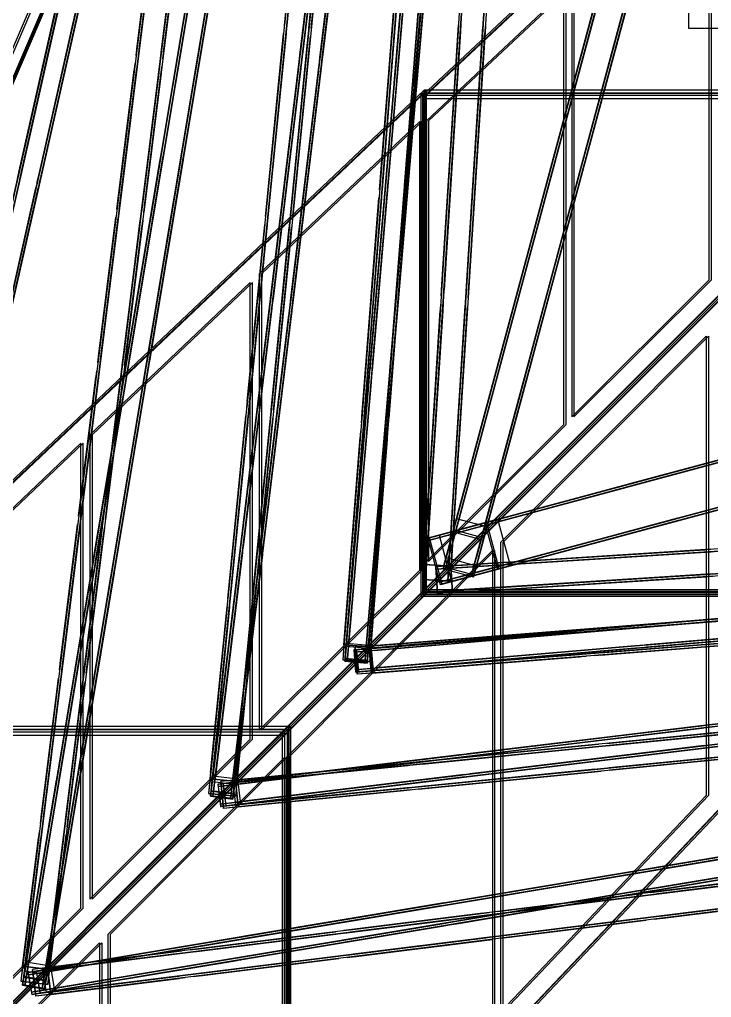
# Model space of a CAD drawing. Header units: millimetres. Extents: x -52000 to 48850, y -48850 to 51750.
# Drawn here: x -29359 to -24748, y -29359 to -22842 of the extents above; entities that cross this region are included whole.
import ezdxf

# ---------------------------------------------------------------- set-up
doc = ezdxf.new("R2010")
doc.units = ezdxf.units.MM
doc.layers.add('D-STR-BASE', color=7, linetype='Continuous', lineweight=25)
doc.layers.add('D-STR-STRC', color=7, linetype='Continuous', lineweight=25)

msp = doc.modelspace()

# ---------------------------------------------------------------- linework, layer by layer
at = {"layer": 'D-STR-BASE'}
msp.add_lwpolyline([(-24900, -22900), (24900, -22900), (24900, 22900), (-24900, 22900)], close=True, dxfattribs=at)
at = {"layer": 'D-STR-STRC'}
for points in [[(-27190.9, -27118.3), (-27189.3, -27099.7), (-25234.7, -4228.7), (-25236.3, -4247.4)], [(-27175, -27119.7), (-27173.4, -27101.1), (-25218.7, -4230.1), (-25220.3, -4248.7)], [(-27057.4, -27129.7), (-27055.8, -27111.1), (-25101.1, -4240.2), (-25102.7, -4258.8)], [(-27041.5, -27131.1), (-27039.9, -27112.5), (-25085.2, -4241.5), (-25086.8, -4260.1)], [(-25234.6, -4239.8), (-25234.6, -4239.8), (-26652.7, -26574.2), (-26652.7, -26574.2)], [(-25086.9, -4249.1), (-25086.9, -4249.1), (-26505, -26583.5), (-26505, -26583.5)], [(-28086.3, -28018.6), (-28081.9, -27982.7), (-25725, -8461.9), (-25729.3, -8497.9)], [(-28070.4, -28020.5), (-28066.1, -27984.6), (-25709.1, -8463.9), (-25713.4, -8499.8)], [(-27953.2, -28034.7), (-27948.9, -27998.8), (-25591.9, -8478), (-25596.3, -8513.9)], [(-27937.4, -28036.6), (-27933, -28000.7), (-25576.1, -8479.9), (-25580.4, -8515.8)], [(-25726.5, -8483.1), (-25726.5, -8483.1), (-27189.2, -27109.6), (-27189.2, -27109.6)], [(-25578.9, -8494.7), (-25578.9, -8494.7), (-27041.6, -27121.2), (-27041.6, -27121.2)], [(-26536, -26501.7), (-26466.8, -26243.8), (-22369.3, -10995.1), (-22438.6, -11252.9)], [(-26520.6, -26505.8), (-26451.3, -26248), (-22353.9, -10999.3), (-22423.1, -11257.1)], [(-26348.7, -26552), (-26279.4, -26294.2), (-22182, -11045.5), (-22251.2, -11303.3)], [(-26333.2, -26556.2), (-26264, -26298.3), (-22166.5, -11049.6), (-22235.8, -11307.4)], [(-29340.4, -29278.2), (-29330.7, -29220.3), (-26569.9, -12692), (-26579.6, -12749.9)], [(-29324.6, -29280.8), (-29315, -29222.9), (-26554.1, -12694.7), (-26563.8, -12752.6)], [(-29208.2, -29300.3), (-29198.6, -29242.4), (-26437.7, -12714.1), (-26447.4, -12772)], [(-29192.5, -29302.9), (-29182.8, -29245), (-26421.9, -12716.7), (-26431.6, -12774.6)], [(-26574.4, -12726.1), (-26574.4, -12726.1), (-28083.3, -28002.4), (-28083.3, -28002.4)], [(-26427.1, -12740.6), (-26427.1, -12740.6), (-27936, -28016.9), (-27936, -28016.9)], [(-30954, -30897), (-30934.8, -30812.4), (-27795.1, -16919), (-27814.2, -17003.5)], [(-30938.3, -30900.5), (-30919.2, -30816), (-27779.5, -16922.5), (-27798.6, -17007.1)], [(-30823.2, -30926.5), (-30804.1, -30842), (-27664.4, -16948.5), (-27683.5, -17033.1)], [(-30807.6, -30930.1), (-30788.5, -30845.5), (-27648.8, -16952), (-27667.9, -17036.6)], [(-27804.9, -16968.6), (-27804.9, -16968.6), (-29335, -29252.4), (-29335, -29252.4)], [(-27658.1, -16986.9), (-27658.1, -16986.9), (-29188.2, -29270.7), (-29188.2, -29270.7)], [(-27688.3, -19231), (-30169.9, -23745.1), (-29759.8, -24057.5)], [(-27673.1, -19232.1), (-30154.7, -23746.2), (-29744.5, -24058.6)], [(-26674.3, -23348.5), (-26674.3, -26674.3), (-22799.8, -22799.8), (-22799.8, -19714.1)], [(-26659, -23348.5), (-26659, -26674.3), (-22784.6, -22799.8), (-22784.6, -19714.1)], [(-28439.3, -20783.3), (-30023, -23664.1), (-29761.2, -23863.5)], [(-28424.1, -20784.4), (-30007.8, -23665.2), (-29746, -23864.6)], [(-26859.8, -23243.9), (-26704.4, -21425.5), (-26703.4, -21413.8)], [(-26843.8, -23245.2), (-26688.4, -21426.8), (-26687.4, -21415.2)], [(-26726.3, -23255.3), (-26570.9, -21436.9), (-26569.9, -21425.2)], [(-26710.3, -23256.6), (-26554.9, -21438.2), (-26553.9, -21426.6)], [(-26862.4, -23274.6), (-26861.4, -23263), (-26706, -21444.6)], [(-26846.5, -23276), (-26845.5, -23264.4), (-26690.1, -21446)], [(-26728.9, -23286), (-26727.9, -23274.4), (-26572.5, -21456)], [(-26713, -23287.4), (-26712, -23275.8), (-26556.6, -21457.4)], [(-27492.7, -23102.6), (-27490, -23080.2), (-27304.1, -21540.2)], [(-27489.3, -23074), (-27303.3, -21534), (-27300.6, -21511.6)], [(-27476.8, -23104.5), (-27474.1, -23082.1), (-27288.2, -21542.1)], [(-27473.4, -23075.9), (-27287.4, -21535.9), (-27284.7, -21513.5)], [(-27359.7, -23118.6), (-27357, -23096.3), (-27171, -21556.3)], [(-27356.2, -23090.1), (-27170.3, -21550.1), (-27167.6, -21527.7)], [(-27343.8, -23120.6), (-27341.1, -23098.2), (-27155.1, -21558.2)], [(-27340.3, -23092), (-27154.4, -21552), (-27151.7, -21529.6)], [(-27310, -21679.2), (-27310, -21679.2), (-27426.2, -22855.7)], [(-27294.1, -21680.7), (-27294.1, -21680.7), (-27410.3, -22857.2)], [(-27477.3, -21704.8), (-27593.5, -22881.3), (-27593.5, -22881.3)], [(-27461.4, -21706.4), (-27577.6, -22882.9), (-27577.6, -22882.9)], [(-27314.1, -21721), (-27430.3, -22897.4), (-27430.3, -22897.4)], [(-27298.2, -21722.5), (-27414.4, -22899), (-27414.4, -22899)], [(-25679.3, -22605.6), (-25679.3, -25488.9), (-24763.4, -24576.3), (-24763.4, -21743.1)], [(-25664.1, -22605.6), (-25664.1, -25488.9), (-24748.2, -24576.3), (-24748.2, -21743.1)], [(-28466.9, -22153.9), (-28582.5, -23081.3), (-28582.5, -23081.3)], [(-28461.8, -22112.2), (-28461.8, -22112.2), (-28577.3, -23039.6)], [(-28451.1, -22155.9), (-28566.6, -23083.2), (-28566.6, -23083.2)], [(-28445.9, -22114.2), (-28445.9, -22114.2), (-28561.4, -23041.6)], [(-28299, -22132.5), (-28299, -22132.5), (-28414.5, -23059.9)], [(-28283.1, -22134.4), (-28283.1, -22134.4), (-28398.7, -23061.8)], [(-26637.9, -26298.3), (-26245.1, -26192.7), (-10996.4, -22095.3), (-11389.2, -22200.8)], [(-26633.8, -26313.7), (-26240.9, -26208.2), (-10992.2, -22110.7), (-11385.1, -22216.3)], [(-28304.2, -22174.1), (-28419.7, -23101.5), (-28419.7, -23101.5)], [(-28288.3, -22176.1), (-28403.8, -23103.5), (-28403.8, -23103.5)], [(-28413.3, -23728.1), (-28407.3, -23692), (-28191.4, -22399.7)], [(-28409.1, -23702.5), (-28193.2, -22410.3), (-28187.2, -22374.2)], [(-28397.5, -23730.7), (-28391.5, -23694.6), (-28175.7, -22402.4)], [(-28393.3, -23705.2), (-28177.4, -22412.9), (-28171.4, -22376.8)], [(-28276.9, -23724.6), (-28061, -22432.4), (-28055, -22396.3)], [(-28261.1, -23727.2), (-28045.3, -22435), (-28039.2, -22398.9)], [(-26559.1, -26591.8), (-26166.2, -26486.3), (-10917.5, -22388.8), (-11310.3, -22494.4)], [(-26554.9, -26607.3), (-26162.1, -26501.7), (-10913.3, -22404.3), (-11306.2, -22509.9)], [(-28281.2, -23750.2), (-28275.1, -23714.1), (-28059.3, -22421.8)], [(-28265.4, -23752.8), (-28259.3, -23716.7), (-28043.5, -22424.5)], [(-26841.6, -22479.1), (-26841.6, -22479.1), (-26955.9, -23934.6)], [(-26825.6, -22480.4), (-26825.6, -22480.4), (-26939.9, -23935.9)], [(-26844.9, -22521), (-26959.2, -23976.5), (-26959.2, -23976.5)], [(-26828.9, -22522.3), (-26943.2, -23977.8), (-26943.2, -23977.8)], [(-26681.4, -22533.9), (-26795.7, -23989.4), (-26795.7, -23989.4)], [(-26678.1, -22492), (-26678.1, -22492), (-26792.4, -23947.5)], [(-26665.4, -22535.1), (-26779.7, -23990.6), (-26779.7, -23990.6)], [(-26662.2, -22493.2), (-26662.2, -22493.2), (-26776.4, -23948.7)], [(-25833.6, -23887.5), (-25784.9, -23706.4), (-25463.5, -22510.3)], [(-25832, -23881.6), (-25510.6, -22685.4), (-25461.9, -22504.3)], [(-25818.2, -23891.7), (-25769.5, -23710.6), (-25448.1, -22514.4)], [(-25816.6, -23885.8), (-25495.1, -22689.6), (-25446.5, -22508.5)], [(-25646.3, -23937.9), (-25597.6, -23756.8), (-25276.2, -22560.6)], [(-25644.7, -23931.9), (-25323.2, -22735.8), (-25274.6, -22554.7)], [(-25630.8, -23942), (-25582.1, -23760.9), (-25260.7, -22564.8)], [(-25629.2, -23936.1), (-25307.8, -22739.9), (-25259.1, -22558.8)], [(-26647.9, -23517.7), (-26647.9, -26454), (-25732, -25541.4), (-25732, -22655.3)], [(-26632.7, -23517.7), (-26632.7, -26454), (-25716.8, -25541.4), (-25716.8, -22655.3)], [(-29373.6, -23904), (-29361.7, -23851.3), (-29118.6, -22775.7)], [(-29368.8, -23882.5), (-29125.7, -22806.9), (-29113.8, -22754.2)], [(-29358, -23907.5), (-29346.1, -23854.8), (-29103, -22779.2)], [(-29353.2, -23886), (-29110.1, -22810.4), (-29098.2, -22757.7)], [(-29242.9, -23933.5), (-29231, -23880.8), (-28987.9, -22805.2)], [(-29238.1, -23912), (-28995, -22836.4), (-28983.1, -22783.7)], [(-29222.5, -23915.6), (-28979.4, -22839.9), (-28967.5, -22787.2)], [(-29227.3, -23937.1), (-29215.4, -23884.4), (-28972.3, -22808.7)], [(-27598.9, -22936.1), (-27598.9, -22936.1), (-27715.2, -24112.6)], [(-27583, -22937.6), (-27583, -22937.6), (-27699.2, -24114.1)], [(-26436.7, -22920.1), (-26548.7, -24684.5), (-26548.7, -24684.5)], [(-26434.1, -22878.2), (-26434.1, -22878.2), (-26546.1, -24642.6)], [(-26420.8, -22921.1), (-26532.8, -24685.5), (-26532.8, -24685.5)], [(-26418.1, -22879.2), (-26418.1, -22879.2), (-26530.1, -24643.6)], [(-26273, -22930.5), (-26385.1, -24694.9), (-26385.1, -24694.9)], [(-26270.4, -22888.6), (-26270.4, -22888.6), (-26382.4, -24653)], [(-26257.1, -22931.5), (-26369.1, -24695.9), (-26369.1, -24695.9)], [(-26254.4, -22889.6), (-26254.4, -22889.6), (-26366.4, -24654)], [(-27603.1, -22977.9), (-27719.3, -24154.4), (-27719.3, -24154.4)], [(-27587.2, -22979.4), (-27703.4, -24155.9), (-27703.4, -24155.9)], [(-27439.9, -22994), (-27556.1, -24170.5), (-27556.1, -24170.5)], [(-27435.7, -22952.2), (-27435.7, -22952.2), (-27551.9, -24128.7)], [(-27423.9, -22995.6), (-27540.2, -24172), (-27540.2, -24172)], [(-27419.8, -22953.8), (-27419.8, -22953.8), (-27536, -24130.3)], [(-28594.5, -23177.5), (-28710, -24104.9), (-28710, -24104.9)], [(-28589.3, -23135.9), (-28589.3, -23135.9), (-28704.8, -24063.2)], [(-28578.6, -23179.5), (-28694.1, -24106.9), (-28694.1, -24106.9)], [(-28573.4, -23137.8), (-28573.4, -23137.8), (-28688.9, -24065.2)], [(-28431.7, -23197.8), (-28547.2, -24125.2), (-28547.2, -24125.2)], [(-28426.5, -23156.1), (-28426.5, -23156.1), (-28542, -24083.5)], [(-28410.6, -23158.1), (-28410.6, -23158.1), (-28526.2, -24085.5)], [(-27689.1, -24729.3), (-27686.4, -24706.9), (-27500.5, -23166.9)], [(-27685.7, -24700.7), (-27499.7, -23160.7), (-27497, -23138.3)], [(-27673.2, -24731.2), (-27670.5, -24708.8), (-27484.6, -23168.8)], [(-27669.8, -24702.7), (-27483.8, -23162.7), (-27481.1, -23140.3)], [(-27556.1, -24745.4), (-27553.4, -24723), (-27367.4, -23183)], [(-27552.6, -24716.8), (-27366.7, -23176.8), (-27364, -23154.4)], [(-27540.2, -24747.3), (-27537.5, -24724.9), (-27351.6, -23184.9)], [(-27536.8, -24718.7), (-27350.8, -23178.7), (-27348.1, -23156.3)], [(-28415.8, -23199.8), (-28531.4, -24127.2), (-28531.4, -24127.2)], [(-31179.5, -27590.5), (-31179.5, -31179.5), (-26661.6, -26661.6), (-26661.6, -23312.5)], [(-31164.6, -27590.5), (-31164.6, -31179.5), (-26646.6, -26661.6), (-26646.6, -23312.5)], [(-27605.6, -31179.5), (-27605.6, -27590.5), (-23327.6, -23312.5), (-23327.6, -26661.6)], [(-27590.5, -31179.5), (-27590.5, -27590.5), (-23312.5, -23312.5), (-23312.5, -26661.6)], [(-27022.7, -25149.8), (-26867.3, -23331.4), (-26866.3, -23319.8)], [(-27006.7, -25151.1), (-26851.3, -23332.7), (-26850.3, -23321.1)], [(-23312.5, -23312.5), (-26661.6, -23312.5), (-26661.6, -23332.5), (-23312.5, -23332.5)], [(-26660.9, -26660.9), (-23313.2, -26660.9), (-23313.2, -23313.2), (-26660.9, -23313.2)], [(-27025.3, -25180.5), (-27024.3, -25168.9), (-26868.9, -23350.5)], [(-27009.4, -25181.9), (-27008.4, -25170.3), (-26853, -23351.9)], [(-26891.8, -25191.9), (-26890.8, -25180.3), (-26735.4, -23361.9)], [(-26889.2, -25161.2), (-26733.8, -23342.8), (-26732.8, -23331.2)], [(-26875.9, -25193.3), (-26874.9, -25181.7), (-26719.5, -23363.3)], [(-26873.2, -25162.5), (-26717.8, -23344.1), (-26716.8, -23332.5)], [(-26684.2, -26684.2), (-23335.3, -26684.2), (-23335.3, -23335.3), (-26684.2, -23335.3)], [(-23348.5, -23348.5), (-26674.3, -23348.5), (-26674.3, -23368.5), (-23348.5, -23368.5)], [(-26673.6, -26673.6), (-23349.2, -26673.6), (-23349.2, -23349.2), (-26673.6, -23349.2)], [(-26655.9, -26655.9), (-23332.7, -26655.9), (-23332.7, -23332.7), (-26655.9, -23332.7)], [(-27761.2, -24536.9), (-27761.2, -27578.1), (-26691.5, -26511.4), (-26691.5, -23520.9)], [(-27746.2, -24536.9), (-27746.2, -27578.1), (-26676.5, -26511.4), (-26676.5, -23520.9)], [(-28643.4, -25105.4), (-28637.4, -25069.3), (-28421.5, -23777.1)], [(-28639.1, -25079.9), (-28423.3, -23787.7), (-28417.2, -23751.6)], [(-28627.6, -25108.1), (-28621.6, -25072), (-28405.7, -23779.7)], [(-28623.3, -25082.5), (-28407.5, -23790.3), (-28401.5, -23754.2)], [(-28507, -25102), (-28291.1, -23809.7), (-28285.1, -23773.6)], [(-28491.2, -25104.6), (-28275.3, -23812.4), (-28269.3, -23776.3)], [(-26175.1, -25158.3), (-26126.4, -24977.2), (-25805, -23781)], [(-26173.5, -25152.3), (-25852, -23956.2), (-25803.4, -23775.1)], [(-26159.6, -25162.4), (-26110.9, -24981.3), (-25789.5, -23785.2)], [(-26158, -25156.5), (-25836.6, -23960.3), (-25787.9, -23779.2)], [(-28511.2, -25127.5), (-28505.2, -25091.4), (-28289.3, -23799.2)], [(-28495.4, -25130.2), (-28489.4, -25094.1), (-28273.6, -23801.8)], [(-25987.7, -25208.6), (-25939, -25027.5), (-25617.6, -23831.3)], [(-25986.1, -25202.7), (-25664.7, -24006.5), (-25616, -23825.4)], [(-25972.3, -25212.7), (-25923.6, -25031.7), (-25602.2, -23835.5)], [(-25970.7, -25206.8), (-25649.2, -24010.6), (-25600.6, -23829.6)], [(-29504.6, -25091.3), (-29492.7, -25038.6), (-29249.6, -23963)], [(-29499.7, -25069.8), (-29256.6, -23994.2), (-29244.7, -23941.5)], [(-29489, -25094.9), (-29477.1, -25042.1), (-29234, -23966.5)], [(-29484.1, -25073.3), (-29241, -23997.7), (-29229.1, -23945)], [(-26963.5, -24031.3), (-26963.5, -24031.3), (-27077.8, -25486.9)], [(-26947.5, -24032.6), (-26947.5, -24032.6), (-27061.8, -25488.1)], [(-26800, -24044.2), (-26800, -24044.2), (-26914.3, -25499.7)], [(-26784, -24045.4), (-26784, -24045.4), (-26898.3, -25500.9)], [(-26966.8, -24073.2), (-27081.1, -25528.7), (-27081.1, -25528.7)], [(-26950.8, -24074.5), (-27065.1, -25530), (-27065.1, -25530)], [(-26803.3, -24086.1), (-26917.6, -25541.6), (-26917.6, -25541.6)], [(-26787.3, -24087.3), (-26901.6, -25542.8), (-26901.6, -25542.8)], [(-28716.8, -24159.5), (-28716.8, -24159.5), (-28832.3, -25086.9)], [(-28700.9, -24161.5), (-28700.9, -24161.5), (-28816.4, -25088.9)], [(-28722, -24201.2), (-28837.5, -25128.6), (-28837.5, -25128.6)], [(-28706.1, -24203.2), (-28821.6, -25130.6), (-28821.6, -25130.6)], [(-28559.2, -24221.5), (-28674.7, -25148.8), (-28674.7, -25148.8)], [(-28554, -24179.8), (-28554, -24179.8), (-28669.5, -25107.2)], [(-28543.3, -24223.4), (-28658.9, -25150.8), (-28658.9, -25150.8)], [(-28538.1, -24181.8), (-28538.1, -24181.8), (-28653.7, -25109.1)], [(-27724.7, -24209.1), (-27724.7, -24209.1), (-27840.9, -25385.6)], [(-27708.8, -24210.7), (-27708.8, -24210.7), (-27825, -25387.2)], [(-27561.5, -24225.2), (-27561.5, -24225.2), (-27677.7, -25401.7)], [(-27545.6, -24226.8), (-27545.6, -24226.8), (-27661.8, -25403.3)], [(-27728.8, -24250.9), (-27845, -25427.4), (-27845, -25427.4)], [(-27712.9, -24252.5), (-27829.1, -25429), (-27829.1, -25429)], [(-27565.6, -24267), (-27681.8, -25443.5), (-27681.8, -25443.5)], [(-27549.7, -24268.6), (-27665.9, -25445.1), (-27665.9, -25445.1)], [(-28890.7, -25609.6), (-28890.7, -28704.4), (-27820.9, -27637.6), (-27820.9, -24593.6)], [(-28875.7, -25609.6), (-28875.7, -28704.4), (-27806, -27637.6), (-27806, -24593.6)], [(-26552.2, -24739.4), (-26552.2, -24739.4), (-26659.7, -26431.4)], [(-26536.3, -24740.4), (-26536.3, -24740.4), (-26643.7, -26432.4)], [(-26388.6, -24749.8), (-26388.6, -24749.8), (-26496, -26441.8)], [(-26372.6, -24750.8), (-26372.6, -24750.8), (-26480, -26442.8)], [(-27885.5, -26356), (-27882.8, -26333.7), (-27696.9, -24793.7)], [(-27882.1, -26327.5), (-27696.1, -24787.5), (-27693.4, -24765.1)], [(-27869.6, -26358), (-27866.9, -26335.6), (-27681, -24795.6)], [(-27866.2, -26329.4), (-27680.3, -24789.4), (-27677.6, -24767)], [(-27752.5, -26372.1), (-27749.8, -26349.7), (-27563.9, -24809.7)], [(-27749, -26343.5), (-27563.1, -24803.5), (-27560.4, -24781.1)], [(-27736.6, -26374), (-27733.9, -26351.6), (-27548, -24811.6)], [(-27733.2, -26345.5), (-27547.2, -24805.5), (-27544.5, -24783.1)], [(-26554.9, -24781.3), (-26662.3, -26473.3), (-26662.3, -26473.3)], [(-26538.9, -24782.3), (-26646.4, -26474.4), (-26646.4, -26474.4)], [(-26391.2, -24791.7), (-26498.7, -26483.7), (-26498.7, -26483.7)], [(-26375.3, -24792.7), (-26482.7, -26484.8), (-26482.7, -26484.8)], [(-26151.1, -29455), (-26151.1, -26324.6), (-24782, -24951.3), (-24782, -28013.2)], [(-26136.1, -29455), (-26136.1, -26324.6), (-24766.9, -24951.3), (-24766.9, -28013.2)], [(-27131.1, -27041.5), (-27112.5, -27039.9), (-4241.5, -25085.2), (-4260.1, -25086.8)], [(-4249.1, -25086.9), (-4249.1, -25086.9), (-26583.5, -26505), (-26583.5, -26505)], [(-26502, -26374.9), (-26453.3, -26193.8), (-26146.4, -25051.7)], [(-26500.4, -26369), (-26193.5, -25226.9), (-26144.8, -25045.8)], [(-26486.5, -26379.1), (-26437.9, -26198), (-26131, -25055.9)], [(-26484.9, -26373.2), (-26178, -25231), (-26129.4, -25050)], [(-28869.2, -26457.2), (-28653.3, -25165), (-28647.3, -25128.9)], [(-28853.4, -26459.9), (-28637.6, -25167.6), (-28631.5, -25131.5)], [(-28737, -26479.3), (-28521.2, -25187.1), (-28515.1, -25151)], [(-28721.3, -26482), (-28505.4, -25189.7), (-28499.4, -25153.6)], [(-27129.7, -27057.4), (-27111.1, -27055.8), (-4240.2, -25101.1), (-4258.8, -25102.7)], [(-26314.6, -26425.3), (-26266, -26244.2), (-25959.1, -25102.1)], [(-26313, -26419.3), (-26006.1, -25277.2), (-25957.5, -25096.1)], [(-26299.2, -26429.4), (-26250.5, -26248.3), (-25943.6, -25106.2)], [(-26297.6, -26423.5), (-25990.7, -25281.4), (-25942, -25100.3)], [(-28844.3, -25183.2), (-28844.3, -25183.2), (-28959.8, -26110.5)], [(-28828.4, -25185.1), (-28828.4, -25185.1), (-28943.9, -26112.5)], [(-28873.5, -26482.8), (-28867.4, -26446.7), (-28651.6, -25154.5)], [(-28857.7, -26485.4), (-28851.7, -26449.3), (-28635.8, -25157.1)], [(-28681.5, -25203.4), (-28681.5, -25203.4), (-28797, -26130.8)], [(-28665.7, -25205.4), (-28665.7, -25205.4), (-28781.2, -26132.8)], [(-28741.3, -26504.9), (-28735.3, -26468.8), (-28519.4, -25176.5)], [(-28725.5, -26507.5), (-28719.5, -26471.4), (-28503.6, -25179.2)], [(-27119.7, -27175), (-27101.1, -27173.4), (-4230.1, -25218.7), (-4248.7, -25220.3)], [(-28849.5, -25224.8), (-28965, -26152.2), (-28965, -26152.2)], [(-28833.6, -25226.8), (-28949.1, -26154.2), (-28949.1, -26154.2)], [(-28686.7, -25245.1), (-28802.2, -26172.5), (-28802.2, -26172.5)], [(-28670.8, -25247.1), (-28786.4, -26174.5), (-28786.4, -26174.5)], [(-27182, -27014.4), (-27181, -27002.7), (-27031.8, -25256.4)], [(-27179.4, -26983.6), (-27030.2, -25237.3), (-27029.2, -25225.7)], [(-27166.1, -27015.7), (-27165.1, -27004.1), (-27015.9, -25257.8)], [(-27163.5, -26984.9), (-27014.2, -25238.6), (-27013.2, -25227)], [(-27118.3, -27190.9), (-27099.7, -27189.3), (-4228.7, -25234.7), (-4247.4, -25236.3)], [(-27048.5, -27025.8), (-27047.5, -27014.1), (-26898.3, -25267.8)], [(-27045.9, -26995), (-26896.6, -25248.7), (-26895.7, -25237.1)], [(-27032.6, -27027.1), (-27031.6, -27015.5), (-26882.3, -25269.2)], [(-27030, -26996.4), (-26880.7, -25250), (-26879.7, -25238.4)], [(-4239.8, -25234.6), (-4239.8, -25234.6), (-26574.2, -26652.7), (-26574.2, -26652.7)], [(-27854.6, -25523.9), (-27970.8, -26700.4), (-27970.8, -26700.4)], [(-27850.4, -25482.1), (-27850.4, -25482.1), (-27966.6, -26658.6)], [(-27838.6, -25525.5), (-27954.8, -26702), (-27954.8, -26702)], [(-27834.5, -25483.7), (-27834.5, -25483.7), (-27950.7, -26660.2)], [(-27691.4, -25540), (-27807.6, -26716.5), (-27807.6, -26716.5)], [(-27687.2, -25498.2), (-27687.2, -25498.2), (-27803.4, -26674.7)], [(-27675.4, -25541.6), (-27791.6, -26718.1), (-27791.6, -26718.1)], [(-27671.3, -25499.8), (-27671.3, -25499.8), (-27787.5, -26676.3)], [(-25294.5, -25937.3), (-24978.4, -25852.3), (-23782.2, -25530.9)], [(-25288.6, -25935.7), (-24092.4, -25614.3), (-23776.3, -25529.3)], [(-25284.5, -25951.1), (-24088.3, -25629.7), (-23772.2, -25544.8)], [(-28036.6, -27937.4), (-28000.7, -27933), (-8479.9, -25576.1), (-8515.8, -25580.4)], [(-28034.7, -27953.2), (-27998.8, -27948.9), (-8478, -25591.9), (-8513.9, -25596.3)], [(-27085.4, -25583.6), (-27085.4, -25583.6), (-27194, -26966.8)], [(-27069.4, -25584.8), (-27069.4, -25584.8), (-27178.1, -26968)], [(-8494.7, -25578.9), (-8494.7, -25578.9), (-27121.2, -27041.6), (-27121.2, -27041.6)], [(-26921.9, -25596.4), (-26921.9, -25596.4), (-27030.5, -26979.6)], [(-26905.9, -25597.7), (-26905.9, -25597.7), (-27014.6, -26980.9)], [(-25290.4, -25952.7), (-24974.3, -25867.8), (-23778.1, -25546.4)], [(-30020.2, -26682.3), (-30020.2, -29830.6), (-28950.4, -28763.9), (-28950.4, -25666.3)], [(-30005.2, -26682.3), (-30005.2, -29830.6), (-28935.4, -28763.9), (-28935.4, -25666.3)], [(-27088.7, -25625.4), (-27197.3, -27008.7), (-27197.3, -27008.7)], [(-27072.7, -25626.7), (-27181.3, -27009.9), (-27181.3, -27009.9)], [(-26925.2, -25638.3), (-27033.8, -27021.5), (-27033.8, -27021.5)], [(-26909.2, -25639.5), (-27017.8, -27022.8), (-27017.8, -27022.8)], [(-28020.5, -28070.4), (-27984.6, -28066.1), (-8463.9, -25709.1), (-8499.8, -25713.4)], [(-28018.6, -28086.3), (-27982.7, -28081.9), (-8461.9, -25725), (-8497.9, -25729.3)], [(-8483.1, -25726.5), (-8483.1, -25726.5), (-27109.6, -27189.2), (-27109.6, -27189.2)], [(-26505.3, -26262.6), (-25363.2, -25955.7), (-25047, -25870.8)], [(-25215.7, -26230.9), (-24899.5, -26145.9), (-23703.4, -25824.5)], [(-25211.5, -26246.3), (-24895.4, -26161.4), (-23699.2, -25840)], [(-25209.7, -26229.3), (-24013.6, -25907.9), (-23697.4, -25822.9)], [(-25205.6, -26244.7), (-24009.4, -25923.3), (-23693.3, -25838.4)], [(-26511.2, -26264.2), (-26195.1, -26179.3), (-25053, -25872.4)], [(-26507.1, -26279.7), (-26190.9, -26194.7), (-25048.8, -25887.8)], [(-26501.1, -26278.1), (-25359, -25971.2), (-25042.9, -25886.2)], [(-26637.9, -26298.3), (-26554.9, -26607.3), (-26162.1, -26501.7), (-26245.1, -26192.7)], [(-26563.4, -26278.2), (-26480.4, -26587.3), (-26087.5, -26481.7), (-26170.5, -26172.7)], [(-26516, -26427.1), (-26313.2, -26481.6), (-26243.9, -26223.8), (-26446.7, -26169.3)], [(-26432.3, -26557.8), (-26116.2, -26472.8), (-24974.1, -26166)], [(-26428.2, -26573.2), (-26112, -26488.3), (-24969.9, -26181.4)], [(-26426.4, -26556.2), (-25284.3, -26249.3), (-24968.2, -26164.4)], [(-26422.2, -26571.7), (-25280.1, -26264.8), (-24964, -26179.8)], [(-26257.4, -26196), (-26174.3, -26505), (-26162.1, -26501.7), (-26245.1, -26192.7)], [(-28977, -26248.5), (-29092.5, -27175.9), (-29092.5, -27175.9)], [(-28971.8, -26206.8), (-28971.8, -26206.8), (-29087.3, -27134.2)], [(-28961.1, -26250.5), (-29076.6, -27177.9), (-29076.6, -27177.9)], [(-28955.9, -26208.8), (-28955.9, -26208.8), (-29071.4, -27136.2)], [(-28809, -26227.1), (-28809, -26227.1), (-28924.6, -27154.5)], [(-28793.2, -26229.1), (-28793.2, -26229.1), (-28908.7, -27156.4)], [(-26536, -26501.7), (-26333.2, -26556.2), (-26264, -26298.3), (-26466.8, -26243.8)], [(-26470.1, -26256.1), (-26267.3, -26310.6), (-26264, -26298.3), (-26466.8, -26243.8)], [(-28814.2, -26268.8), (-28929.7, -27196.1), (-28929.7, -27196.1)], [(-28798.4, -26270.7), (-28913.9, -27198.1), (-28913.9, -27198.1)], [(-26637.9, -26298.3), (-26554.9, -26607.3), (-26542.6, -26604), (-26625.7, -26295)], [(-28069.9, -27882.8), (-27892.6, -26414.2), (-27889.9, -26391.8)], [(-27577.1, -30956.7), (-27577.1, -27754.9), (-26208, -26381.6), (-26208, -29514.9)], [(-27562, -30956.7), (-27562, -27754.9), (-26192.9, -26381.6), (-26192.9, -29514.9)], [(-24792.7, -26375.3), (-26484.8, -26482.7), (-26484.8, -26482.7)], [(-24791.7, -26391.2), (-26483.7, -26498.7), (-26483.7, -26498.7)], [(-24750.8, -26372.6), (-24750.8, -26372.6), (-26442.8, -26480)], [(-24749.8, -26388.6), (-24749.8, -26388.6), (-26441.8, -26496)], [(-29302.9, -29192.5), (-29245, -29182.8), (-12716.7, -26421.9), (-12774.6, -26431.6)], [(-29300.3, -29208.2), (-29242.4, -29198.6), (-12714.1, -26437.7), (-12772, -26447.4)], [(-28073.3, -27911.3), (-28070.6, -27888.9), (-27893.3, -26420.4)], [(-28057.4, -27913.2), (-28054.7, -27890.8), (-27877.4, -26422.3)], [(-28054, -27884.7), (-27876.7, -26416.1), (-27874, -26393.7)], [(-12740.6, -26427.1), (-12740.6, -26427.1), (-28016.9, -27936), (-28016.9, -27936)], [(-27940.3, -27927.4), (-27937.6, -27905), (-27760.3, -26436.4)], [(-27936.8, -27898.8), (-27759.5, -26430.3), (-27756.8, -26407.9)], [(-27924.4, -27929.3), (-27921.7, -27906.9), (-27744.4, -26438.4)], [(-27921, -27900.7), (-27743.6, -26432.2), (-27740.9, -26409.8)], [(-29099.3, -27834.6), (-28883.4, -26542.4), (-28877.4, -26506.3)], [(-29083.5, -27837.2), (-28867.6, -26545), (-28861.6, -26508.9)], [(-26482.7, -26484.8), (-26662.3, -26473.3), (-26662.3, -26473.3), (-26482.7, -26484.8)], [(-26573.1, -26668.7), (-26584.6, -26489), (-26584.6, -26489), (-26573.1, -26668.7)], [(-26536, -26501.7), (-26333.2, -26556.2), (-26329.9, -26543.9), (-26532.7, -26489.4)], [(-26473.3, -26662.3), (-26484.8, -26482.7), (-26484.8, -26482.7), (-26473.3, -26662.3)], [(-29280.8, -29324.6), (-29222.9, -29315), (-12694.7, -26554.1), (-12752.6, -26563.8)], [(-29278.2, -29340.4), (-29220.3, -29330.7), (-12692, -26569.9), (-12749.9, -26579.6)], [(-29103.5, -27860.1), (-29097.5, -27824), (-28881.7, -26531.8)], [(-29087.8, -27862.8), (-29081.7, -27826.7), (-28865.9, -26534.4)], [(-28971.4, -27882.2), (-28965.3, -27846.1), (-28749.5, -26553.9)], [(-28967.1, -27856.7), (-28751.2, -26564.4), (-28745.2, -26528.3)], [(-28955.6, -27884.9), (-28949.6, -27848.8), (-28733.7, -26556.5)], [(-28951.3, -27859.3), (-28735.5, -26567.1), (-28729.4, -26531)], [(-12726.1, -26574.4), (-12726.1, -26574.4), (-28002.4, -28083.3), (-28002.4, -28083.3)], [(-26489, -26584.6), (-26668.7, -26573.1), (-26668.7, -26573.1), (-26489, -26584.6)], [(-24782.3, -26538.9), (-26474.4, -26646.4), (-26474.4, -26646.4)], [(-24781.3, -26554.9), (-26473.3, -26662.3), (-26473.3, -26662.3)], [(-24740.4, -26536.3), (-24740.4, -26536.3), (-26432.4, -26643.7)], [(-24739.4, -26552.2), (-24739.4, -26552.2), (-26431.4, -26659.7)], [(-26661.6, -26661.6), (-23312.5, -26661.6), (-23312.5, -26641.6), (-26661.6, -26641.6)], [(-26674.3, -26674.3), (-23348.5, -26674.3), (-23348.5, -26654.3), (-26674.3, -26654.3)], [(-25162.5, -26873.2), (-23344.1, -26717.8), (-23332.5, -26716.8)], [(-27976.2, -26755.1), (-27976.2, -26755.1), (-28085.3, -27859.5)], [(-27960.2, -26756.7), (-27960.2, -26756.7), (-28069.3, -27861.1)], [(-27813, -26771.3), (-27813, -26771.3), (-27922, -27875.6)], [(-27797, -26772.8), (-27797, -26772.8), (-27906.1, -27877.2)], [(-25193.3, -26875.9), (-25181.7, -26874.9), (-23363.3, -26719.5)], [(-25191.9, -26891.8), (-25180.3, -26890.8), (-23361.9, -26735.4)], [(-25161.2, -26889.2), (-23342.8, -26733.8), (-23331.2, -26732.8)], [(-27980.3, -26796.9), (-28089.4, -27901.3), (-28089.4, -27901.3)], [(-27964.4, -26798.5), (-28073.5, -27902.9), (-28073.5, -27902.9)], [(-27817.1, -26813.1), (-27926.2, -27917.4), (-27926.2, -27917.4)], [(-27801.2, -26814.6), (-27910.3, -27919), (-27910.3, -27919)], [(-24087.3, -26787.3), (-25542.8, -26901.6), (-25542.8, -26901.6)], [(-24086.1, -26803.3), (-25541.6, -26917.6), (-25541.6, -26917.6)], [(-24045.4, -26784), (-24045.4, -26784), (-25500.9, -26898.3)], [(-24044.2, -26800), (-24044.2, -26800), (-25499.7, -26914.3)], [(-27027.1, -27032.6), (-27015.5, -27031.6), (-25269.2, -26882.3)], [(-27025.8, -27048.5), (-27014.1, -27047.5), (-25267.8, -26898.3)], [(-25639.5, -26909.2), (-27022.8, -27017.8), (-27022.8, -27017.8)], [(-26996.4, -27030), (-25250, -26880.7), (-25238.4, -26879.7)], [(-26995, -27045.9), (-25248.7, -26896.6), (-25237.1, -26895.7)], [(-25597.7, -26905.9), (-25597.7, -26905.9), (-26980.9, -27014.6)], [(-25181.9, -27009.4), (-25170.3, -27008.4), (-23351.9, -26853)], [(-25180.5, -27025.3), (-25168.9, -27024.3), (-23350.5, -26868.9)], [(-25151.1, -27006.7), (-23332.7, -26851.3), (-23321.1, -26850.3)], [(-25149.8, -27022.7), (-23331.4, -26867.3), (-23319.8, -26866.3)], [(-25638.3, -26925.2), (-27021.5, -27033.8), (-27021.5, -27033.8)], [(-25596.4, -26921.9), (-25596.4, -26921.9), (-26979.6, -27030.5)], [(-24074.5, -26950.8), (-25530, -27065.1), (-25530, -27065.1)], [(-24073.2, -26966.8), (-25528.7, -27081.1), (-25528.7, -27081.1)], [(-24032.6, -26947.5), (-24032.6, -26947.5), (-25488.1, -27061.8)], [(-24031.3, -26963.5), (-24031.3, -26963.5), (-25486.9, -27077.8)], [(-27017.8, -27022.8), (-27197.3, -27008.7), (-27197.3, -27008.7), (-27017.8, -27022.8)], [(-27182.4, -27018.9), (-27033, -27031.7), (-27031.4, -27013), (-27180.8, -27000.3)], [(-27131.1, -27041.5), (-27118.3, -27190.9), (-27099.7, -27189.3), (-27112.5, -27039.9)], [(-27131.1, -27041.5), (-27118.3, -27190.9), (-27117.1, -27190.8), (-27129.9, -27041.4)], [(-27108.4, -27205.1), (-27122.4, -27025.7), (-27122.4, -27025.7), (-27108.4, -27205.1)], [(-27113.7, -27040), (-27100.9, -27189.4), (-27099.7, -27189.3), (-27112.5, -27039.9)], [(-27031.7, -27033), (-27018.9, -27182.4), (-27000.3, -27180.8), (-27013, -27031.4)], [(-27008.7, -27197.3), (-27022.8, -27017.8), (-27022.8, -27017.8), (-27008.7, -27197.3)], [(-27015.7, -27166.1), (-27004.1, -27165.1), (-25257.8, -27015.9)], [(-27014.4, -27182), (-27002.7, -27181), (-25256.4, -27031.8)], [(-26984.9, -27163.5), (-25238.6, -27014.2), (-25227, -27013.2)], [(-26983.6, -27179.4), (-25237.3, -27030.2), (-25225.7, -27029.2)], [(-27025.7, -27122.4), (-27205.1, -27108.4), (-27205.1, -27108.4), (-27025.7, -27122.4)], [(-27190.9, -27118.3), (-27041.5, -27131.1), (-27039.9, -27112.5), (-27189.3, -27099.7)], [(-27189.4, -27100.9), (-27040, -27113.7), (-27039.9, -27112.5), (-27189.3, -27099.7)], [(-25626.7, -27072.7), (-27009.9, -27181.3), (-27009.9, -27181.3)], [(-25625.4, -27088.7), (-27008.7, -27197.3), (-27008.7, -27197.3)], [(-25584.8, -27069.4), (-25584.8, -27069.4), (-26968, -27178.1)], [(-25583.6, -27085.4), (-25583.6, -27085.4), (-26966.8, -27194)], [(-27190.9, -27118.3), (-27041.5, -27131.1), (-27041.4, -27129.9), (-27190.8, -27117.1)], [(-29099.3, -27230.5), (-29099.3, -27230.5), (-29214.8, -28157.9)], [(-29083.4, -27232.4), (-29083.4, -27232.4), (-29198.9, -28159.8)], [(-29104.5, -27272.1), (-29220, -28199.5), (-29220, -28199.5)], [(-29088.6, -27274.1), (-29204.1, -28201.5), (-29204.1, -28201.5)], [(-28941.7, -27292.4), (-29057.3, -28219.8), (-29057.3, -28219.8)], [(-28936.5, -27250.7), (-28936.5, -27250.7), (-29052.1, -28178.1)], [(-28925.9, -27294.4), (-29041.4, -28221.8), (-29041.4, -28221.8)], [(-28920.7, -27252.7), (-28920.7, -27252.7), (-29036.2, -28180.1)], [(-31257.2, -35055.1), (-31257.2, -31242.2), (-27567.3, -27552.3), (-27567.3, -31165.2)], [(-31242.2, -35055.1), (-31242.2, -31242.2), (-27552.3, -27552.3), (-27552.3, -31165.2)], [(-27552.3, -27552.3), (-31165.2, -27552.3), (-31165.2, -27572.3), (-27552.3, -27572.3)], [(-31164.5, -31164.5), (-27553, -31164.5), (-27553, -27553), (-31164.5, -27553)], [(-26374, -27736.6), (-26351.6, -27733.9), (-24811.6, -27548)], [(-26372.1, -27752.5), (-26349.7, -27749.8), (-24809.7, -27563.9)], [(-26345.5, -27733.2), (-24805.5, -27547.2), (-24783.1, -27544.5)], [(-26343.5, -27749), (-24803.5, -27563.1), (-24781.1, -27560.4)], [(-24268.6, -27549.7), (-25445.1, -27665.9), (-25445.1, -27665.9)], [(-24226.8, -27545.6), (-24226.8, -27545.6), (-25403.3, -27661.8)], [(-24225.2, -27561.5), (-24225.2, -27561.5), (-25401.7, -27677.7)], [(-31184.9, -31184.9), (-27572.4, -31184.9), (-27572.4, -27572.4), (-31184.9, -27572.4)], [(-27590.5, -27590.5), (-31179.5, -27590.5), (-31179.5, -27610.5), (-27590.5, -27610.5)], [(-31178.8, -31178.8), (-27591.2, -31178.8), (-27591.2, -27591.2), (-31178.8, -27591.2)], [(-31158.9, -31158.9), (-27572.3, -31158.9), (-27572.3, -27572.3), (-31158.9, -27572.3)], [(-24267, -27565.6), (-25443.5, -27681.8), (-25443.5, -27681.8)], [(-16986.9, -27658.1), (-16986.9, -27658.1), (-29270.7, -29188.2), (-29270.7, -29188.2)], [(-25541.6, -27675.4), (-26718.1, -27791.6), (-26718.1, -27791.6)], [(-25540, -27691.4), (-26716.5, -27807.6), (-26716.5, -27807.6)], [(-25499.8, -27671.3), (-25499.8, -27671.3), (-26676.3, -27787.5)], [(-25498.2, -27687.2), (-25498.2, -27687.2), (-26674.7, -27803.4)], [(-26358, -27869.6), (-26335.6, -27866.9), (-24795.6, -27681)], [(-26329.4, -27866.2), (-24789.4, -27680.3), (-24767, -27677.6)], [(-26327.5, -27882.1), (-24787.5, -27696.1), (-24765.1, -27693.4)], [(-27929.3, -27924.4), (-27906.9, -27921.7), (-26438.4, -27744.4)], [(-27927.4, -27940.3), (-27905, -27937.6), (-26436.4, -27760.3)], [(-27900.7, -27921), (-26432.2, -27743.6), (-26409.8, -27740.9)], [(-27898.8, -27936.8), (-26430.3, -27759.5), (-26407.9, -27756.8)], [(-26356, -27885.5), (-26333.7, -27882.8), (-24793.7, -27696.9)], [(-24252.5, -27712.9), (-25429, -27829.1), (-25429, -27829.1)], [(-24250.9, -27728.8), (-25427.4, -27845), (-25427.4, -27845)], [(-24210.7, -27708.8), (-24210.7, -27708.8), (-25387.2, -27825)], [(-24209.1, -27724.7), (-24209.1, -27724.7), (-25385.6, -27840.9)], [(-16968.6, -27804.9), (-16968.6, -27804.9), (-29252.4, -29335), (-29252.4, -29335)], [(-28768.1, -32247.8), (-28768.1, -28936.3), (-27596.5, -27761.6), (-27596.5, -31015.9)], [(-28753.1, -32247.8), (-28753.1, -28936.3), (-27581.5, -27761.6), (-27581.5, -31015.9)], [(-26814.6, -27801.2), (-27919, -27910.3), (-27919, -27910.3)], [(-26813.1, -27817.1), (-27917.4, -27926.2), (-27917.4, -27926.2)], [(-26772.8, -27797), (-26772.8, -27797), (-27877.2, -27906.1)], [(-26771.3, -27813), (-26771.3, -27813), (-27875.6, -27922)], [(-29317.6, -29141.8), (-29113.5, -27919.7), (-29107.5, -27883.6)], [(-29301.8, -29144.5), (-29097.7, -27922.4), (-29091.7, -27886.3)], [(-28074.4, -27920.1), (-27925.5, -27938), (-27921.1, -27902.1), (-28070, -27884.1)], [(-27913.2, -28057.4), (-27890.8, -28054.7), (-26422.3, -27877.4)], [(-27884.7, -28054), (-26416.1, -27876.7), (-26393.7, -27874)], [(-27882.8, -28069.9), (-26414.2, -27892.6), (-26391.8, -27889.9)], [(-25525.5, -27838.6), (-26702, -27954.8), (-26702, -27954.8)], [(-25523.9, -27854.6), (-26700.4, -27970.8), (-26700.4, -27970.8)], [(-25483.7, -27834.5), (-25483.7, -27834.5), (-26660.2, -27950.7)], [(-25482.1, -27850.4), (-25482.1, -27850.4), (-26658.6, -27966.6)], [(-29321.9, -29167.4), (-29315.9, -29131.3), (-29111.7, -27909.2)], [(-29306.1, -29170), (-29300.1, -29133.9), (-29095.9, -27911.8)], [(-29189.7, -29189.5), (-29183.7, -29153.4), (-28979.6, -27931.2)], [(-29185.5, -29163.9), (-28981.3, -27941.8), (-28975.3, -27905.7)], [(-29173.9, -29192.1), (-29167.9, -29156), (-28963.8, -27933.9)], [(-29169.7, -29166.5), (-28965.5, -27944.4), (-28959.5, -27908.3)], [(-27910.3, -27919), (-28089.4, -27901.3), (-28089.4, -27901.3), (-27910.3, -27919)], [(-28036.6, -27937.4), (-28018.6, -28086.3), (-27982.7, -28081.9), (-28000.7, -27933)], [(-28036.6, -27937.4), (-28018.6, -28086.3), (-28016.2, -28086), (-28034.2, -27937.1)], [(-28000.8, -28099.2), (-28018.5, -27920.1), (-28018.5, -27920.1), (-28000.8, -28099.2)], [(-28003.1, -27933.3), (-27985.1, -28082.2), (-27982.7, -28081.9), (-28000.7, -27933)], [(-27938, -27925.5), (-27920.1, -28074.4), (-27884.1, -28070), (-27902.1, -27921.1)], [(-27901.3, -28089.4), (-27919, -27910.3), (-27919, -27910.3), (-27901.3, -28089.4)], [(-27911.3, -28073.3), (-27888.9, -28070.6), (-26420.4, -27893.3)], [(-27920.1, -28018.5), (-28099.2, -28000.8), (-28099.2, -28000.8), (-27920.1, -28018.5)], [(-28086.3, -28018.6), (-27937.4, -28036.6), (-27933, -28000.7), (-28081.9, -27982.7)], [(-28086.3, -28018.6), (-27937.4, -28036.6), (-27937.1, -28034.2), (-28086, -28016.2)], [(-28082.2, -27985.1), (-27933.3, -28003.1), (-27933, -28000.7), (-28081.9, -27982.7)], [(-26798.5, -27964.4), (-27902.9, -28073.5), (-27902.9, -28073.5)], [(-26796.9, -27980.3), (-27901.3, -28089.4), (-27901.3, -28089.4)], [(-26756.7, -27960.2), (-26756.7, -27960.2), (-27861.1, -28069.3)], [(-26755.1, -27976.2), (-26755.1, -27976.2), (-27859.5, -28085.3)], [(-29226.8, -28254.1), (-29226.8, -28254.1), (-29333.4, -29109.6)], [(-29210.9, -28256.1), (-29210.9, -28256.1), (-29317.5, -29111.5)], [(-29064.1, -28274.4), (-29064.1, -28274.4), (-29170.6, -29129.8)], [(-29048.2, -28276.4), (-29048.2, -28276.4), (-29154.7, -29131.8)], [(-25130.2, -28495.4), (-25094.1, -28489.4), (-23801.8, -28273.6)], [(-25104.6, -28491.2), (-23812.4, -28275.3), (-23776.3, -28269.3)], [(-29232, -28295.8), (-29338.5, -29151.2), (-29338.5, -29151.2)], [(-29216.1, -28297.8), (-29322.7, -29153.2), (-29322.7, -29153.2)], [(-29069.2, -28316.1), (-29175.8, -29171.5), (-29175.8, -29171.5)], [(-29053.4, -28318), (-29159.9, -29173.5), (-29159.9, -29173.5)], [(-25127.5, -28511.2), (-25091.4, -28505.2), (-23799.2, -28289.3)], [(-25102, -28507), (-23809.7, -28291.1), (-23773.6, -28285.1)], [(-25108.1, -28627.6), (-25072, -28621.6), (-23779.7, -28405.7)], [(-25082.5, -28623.3), (-23790.3, -28407.5), (-23754.2, -28401.5)], [(-25105.4, -28643.4), (-25069.3, -28637.4), (-23777.1, -28421.5)], [(-25079.9, -28639.1), (-23787.7, -28423.3), (-23751.6, -28417.2)], [(-26507.5, -28725.5), (-26471.4, -28719.5), (-25179.2, -28503.6)], [(-26504.9, -28741.3), (-26468.8, -28735.3), (-25176.5, -28519.4)], [(-26482, -28721.3), (-25189.7, -28505.4), (-25153.6, -28499.4)], [(-26479.3, -28737), (-25187.1, -28521.2), (-25151, -28515.1)], [(-24181.8, -28538.1), (-24181.8, -28538.1), (-25109.1, -28653.7)], [(-24223.4, -28543.3), (-25150.8, -28658.9), (-25150.8, -28658.9)], [(-24221.5, -28559.2), (-25148.8, -28674.7), (-25148.8, -28674.7)], [(-24179.8, -28554), (-24179.8, -28554), (-25107.2, -28669.5)], [(-26485.4, -28857.7), (-26449.3, -28851.7), (-25157.1, -28635.8)], [(-26482.8, -28873.5), (-26446.7, -28867.4), (-25154.5, -28651.6)], [(-26459.9, -28853.4), (-25167.6, -28637.6), (-25131.5, -28631.5)], [(-26457.2, -28869.2), (-25165, -28653.3), (-25128.9, -28647.3)], [(-25247.1, -28670.8), (-26174.5, -28786.4), (-26174.5, -28786.4)], [(-25205.4, -28665.7), (-25205.4, -28665.7), (-26132.8, -28781.2)], [(-27884.9, -28955.6), (-27848.8, -28949.6), (-26556.5, -28733.7)], [(-27859.3, -28951.3), (-26567.1, -28735.5), (-26531, -28729.4)], [(-25245.1, -28686.7), (-26172.5, -28802.2), (-26172.5, -28802.2)], [(-25203.4, -28681.5), (-25203.4, -28681.5), (-26130.8, -28797)], [(-24203.2, -28706.1), (-25130.6, -28821.6), (-25130.6, -28821.6)], [(-24201.2, -28722), (-25128.6, -28837.5), (-25128.6, -28837.5)], [(-24161.5, -28700.9), (-24161.5, -28700.9), (-25088.9, -28816.4)], [(-24159.5, -28716.8), (-24159.5, -28716.8), (-25086.9, -28832.3)], [(-27882.2, -28971.4), (-27846.1, -28965.3), (-26553.9, -28749.5)], [(-27856.7, -28967.1), (-26564.4, -28751.2), (-26528.3, -28745.2)], [(-26270.7, -28798.4), (-27198.1, -28913.9), (-27198.1, -28913.9)], [(-26229.1, -28793.2), (-26229.1, -28793.2), (-27156.4, -28908.7)], [(-27862.8, -29087.8), (-27826.7, -29081.7), (-26534.4, -28865.9)], [(-27837.2, -29083.5), (-26545, -28867.6), (-26508.9, -28861.6)], [(-26268.8, -28814.2), (-27196.1, -28929.7), (-27196.1, -28929.7)], [(-26227.1, -28809), (-26227.1, -28809), (-27154.5, -28924.6)], [(-25226.8, -28833.6), (-26154.2, -28949.1), (-26154.2, -28949.1)], [(-25224.8, -28849.5), (-26152.2, -28965), (-26152.2, -28965)], [(-25185.1, -28828.4), (-25185.1, -28828.4), (-26112.5, -28943.9)], [(-25183.2, -28844.3), (-25183.2, -28844.3), (-26110.5, -28959.8)], [(-27294.4, -28925.9), (-28221.8, -29041.4), (-28221.8, -29041.4)], [(-27252.7, -28920.7), (-27252.7, -28920.7), (-28180.1, -29036.2)], [(-27860.1, -29103.5), (-27824, -29097.5), (-26531.8, -28881.7)], [(-27834.6, -29099.3), (-26542.4, -28883.4), (-26506.3, -28877.4)], [(-29998.1, -33541.1), (-29998.1, -30169.6), (-28826.5, -28994.9), (-28826.5, -32309.2)], [(-29983, -33541.1), (-29983, -30169.6), (-28811.5, -28994.9), (-28811.5, -32309.2)], [(-29192.1, -29173.9), (-29156, -29167.9), (-27933.9, -28963.8)], [(-29189.5, -29189.7), (-29153.4, -29183.7), (-27931.2, -28979.6)], [(-29166.5, -29169.7), (-27944.4, -28965.5), (-27908.3, -28959.5)], [(-29163.9, -29185.5), (-27941.8, -28981.3), (-27905.7, -28975.3)], [(-27292.4, -28941.7), (-28219.8, -29057.3), (-28219.8, -29057.3)], [(-27250.7, -28936.5), (-27250.7, -28936.5), (-28178.1, -29052.1)], [(-26250.5, -28961.1), (-27177.9, -29076.6), (-27177.9, -29076.6)], [(-26248.5, -28977), (-27175.9, -29092.5), (-27175.9, -29092.5)], [(-26208.8, -28955.9), (-26208.8, -28955.9), (-27136.2, -29071.4)], [(-26206.8, -28971.8), (-26206.8, -28971.8), (-27134.2, -29087.3)], [(-28318, -29053.4), (-29173.5, -29159.9), (-29173.5, -29159.9)], [(-28276.4, -29048.2), (-28276.4, -29048.2), (-29131.8, -29154.7)], [(-29324.2, -29181.5), (-29176.3, -29206.2), (-29166.6, -29148.3), (-29314.6, -29123.6)], [(-28316.1, -29069.2), (-29171.5, -29175.8), (-29171.5, -29175.8)], [(-29170, -29306.1), (-29133.9, -29300.1), (-27911.8, -29095.9)], [(-29167.4, -29321.9), (-29131.3, -29315.9), (-27909.2, -29111.7)], [(-29144.5, -29301.8), (-27922.4, -29097.7), (-27886.3, -29091.7)], [(-29141.8, -29317.6), (-27919.7, -29113.5), (-27883.6, -29107.5)], [(-28274.4, -29064.1), (-28274.4, -29064.1), (-29129.8, -29170.6)], [(-27274.1, -29088.6), (-28201.5, -29204.1), (-28201.5, -29204.1)], [(-27272.1, -29104.5), (-28199.5, -29220), (-28199.5, -29220)], [(-27232.4, -29083.4), (-27232.4, -29083.4), (-28159.8, -29198.9)], [(-27230.5, -29099.3), (-27230.5, -29099.3), (-28157.9, -29214.8)], [(-29159.9, -29173.5), (-29338.5, -29151.2), (-29338.5, -29151.2), (-29159.9, -29173.5)], [(-29302.9, -29192.5), (-29278.2, -29340.4), (-29220.3, -29330.7), (-29245, -29182.8)], [(-29302.9, -29192.5), (-29278.2, -29340.4), (-29274.3, -29339.8), (-29299, -29191.8)], [(-29250.5, -29350.9), (-29272.7, -29172.3), (-29272.7, -29172.3), (-29250.5, -29350.9)], [(-29248.9, -29183.4), (-29224.1, -29331.4), (-29220.3, -29330.7), (-29245, -29182.8)], [(-29206.2, -29176.3), (-29181.5, -29324.2), (-29123.6, -29314.6), (-29148.3, -29166.6)], [(-29151.2, -29338.5), (-29173.5, -29159.9), (-29173.5, -29159.9), (-29151.2, -29338.5)], [(-29172.3, -29272.7), (-29350.9, -29250.5), (-29350.9, -29250.5), (-29172.3, -29272.7)], [(-29340.4, -29278.2), (-29192.5, -29302.9), (-29182.8, -29245), (-29330.7, -29220.3)], [(-29331.4, -29224.1), (-29183.4, -29248.9), (-29182.8, -29245), (-29330.7, -29220.3)], [(-28297.8, -29216.1), (-29153.2, -29322.7), (-29153.2, -29322.7)], [(-28295.8, -29232), (-29151.2, -29338.5), (-29151.2, -29338.5)], [(-28256.1, -29210.9), (-28256.1, -29210.9), (-29111.5, -29317.5)], [(-28254.1, -29226.8), (-28254.1, -29226.8), (-29109.6, -29333.4)], [(-29340.4, -29278.2), (-29192.5, -29302.9), (-29191.8, -29299), (-29339.8, -29274.3)]]:
    msp.add_lwpolyline(points, close=True, dxfattribs=at)
for points in [[(-27189.4, -27100.9), (-25234.8, -4230)], [(-27189.3, -27099.7), (-25234.7, -4228.7)], [(-27190.9, -27118.3), (-25236.3, -4247.4)], [(-27190.8, -27117.1), (-25236.1, -4246.1)], [(-27041.5, -27131.1), (-25086.8, -4260.1)], [(-27041.4, -27129.9), (-25086.7, -4258.9)], [(-27040, -27113.7), (-25085.3, -4242.8)], [(-27039.9, -27112.5), (-25085.2, -4241.5)], [(-25250.5, -4238.7), (-26668.7, -26573.1)], [(-25070.9, -4250.1), (-26489, -26584.6)], [(-28082.2, -27985.1), (-25725.3, -8464.3)], [(-28081.9, -27982.7), (-25725, -8461.9)], [(-28086.3, -28018.6), (-25729.3, -8497.9)], [(-28086, -28016.2), (-25729, -8495.5)], [(-27937.4, -28036.6), (-25580.4, -8515.8)], [(-27937.1, -28034.2), (-25580.1, -8513.4)], [(-27933.3, -28003.1), (-25576.4, -8482.3)], [(-27933, -28000.7), (-25576.1, -8479.9)], [(-25742.4, -8481.8), (-27205.1, -27108.4)], [(-25563, -8495.9), (-27025.7, -27122.4)], [(-26470.1, -26256.1), (-22372.6, -11007.4)], [(-26466.8, -26243.8), (-22369.3, -10995.1)], [(-26267.3, -26310.6), (-22169.8, -11061.9)], [(-26264, -26298.3), (-22166.5, -11049.6)], [(-26536, -26501.7), (-22438.6, -11252.9)], [(-26532.7, -26489.4), (-22435.3, -11240.7)], [(-26333.2, -26556.2), (-22235.8, -11307.4)], [(-26329.9, -26543.9), (-22232.5, -11295.2)], [(-29331.4, -29224.1), (-26570.5, -12695.9)], [(-29330.7, -29220.3), (-26569.9, -12692)], [(-29340.4, -29278.2), (-26579.6, -12749.9)], [(-29339.8, -29274.3), (-26578.9, -12746.1)], [(-29191.8, -29299), (-26431, -12770.8)], [(-29183.4, -29248.9), (-26422.6, -12720.6)], [(-29182.8, -29245), (-26421.9, -12716.7)], [(-26590.3, -12724.5), (-28099.2, -28000.8)], [(-26411.2, -12742.2), (-27920.1, -28018.5)], [(-29192.5, -29302.9), (-26431.6, -12774.6)], [(-30936.1, -30818.1), (-27796.4, -16924.6)], [(-30934.8, -30812.4), (-27795.1, -16919)], [(-30954, -30897), (-27814.2, -17003.5)], [(-30952.7, -30891.4), (-27812.9, -16997.9)], [(-30789.8, -30851.1), (-27650.1, -16957.7)], [(-30788.5, -30845.5), (-27648.8, -16952)], [(-27820.8, -16966.7), (-29350.9, -29250.5)], [(-27642.2, -16988.9), (-29172.3, -29272.7)], [(-30807.6, -30930.1), (-27667.9, -17036.6)], [(-30806.4, -30924.4), (-27666.6, -17031)], [(-27679, -19228.5), (-29750.1, -24054.3)], [(-27673.1, -19232.1), (-29744.5, -24058.6)], [(-26674.3, -23348.5), (-22799.8, -19714.1)], [(-26674.3, -23368.5), (-22799.8, -19734.1)], [(-26257.4, -26196), (-11008.6, -22098.6)], [(-26245.1, -26192.7), (-10996.4, -22095.3)], [(-26637.9, -26298.3), (-11389.2, -22200.8)], [(-26625.7, -26295), (-11377, -22197.5)], [(-26174.3, -26505), (-10925.6, -22407.6)], [(-26162.1, -26501.7), (-10913.3, -22404.3)], [(-26554.9, -26607.3), (-11306.2, -22509.9)], [(-26542.6, -26604), (-11293.9, -22506.6)], [(-26674.3, -26654.3), (-22799.8, -22779.8)], [(-26674.3, -26674.3), (-22799.8, -22799.8)], [(-31179.5, -27590.5), (-26661.6, -23312.5)], [(-27590.5, -27590.5), (-23312.5, -23312.5)], [(-26684.2, -23335.3), (-26660.9, -23313.2)], [(-31179.5, -27610.5), (-26661.6, -23332.5)], [(-27590.5, -27610.5), (-23312.5, -23332.5)], [(-26673.6, -23349.2), (-26655.9, -23332.7)], [(-27131.1, -27041.5), (-4260.1, -25086.8)], [(-27129.9, -27041.4), (-4258.9, -25086.7)], [(-27113.7, -27040), (-4242.8, -25085.3)], [(-27112.5, -27039.9), (-4241.5, -25085.2)], [(-4250.1, -25070.9), (-26584.6, -26489)], [(-27118.3, -27190.9), (-4247.4, -25236.3)], [(-27117.1, -27190.8), (-4246.1, -25236.1)], [(-27100.9, -27189.4), (-4230, -25234.8)], [(-27099.7, -27189.3), (-4228.7, -25234.7)], [(-4238.7, -25250.5), (-26573.1, -26668.7)], [(-28036.6, -27937.4), (-8515.8, -25580.4)], [(-28034.2, -27937.1), (-8513.4, -25580.1)], [(-28003.1, -27933.3), (-8482.3, -25576.4)], [(-28000.7, -27933), (-8479.9, -25576.1)], [(-8495.9, -25563), (-27122.4, -27025.7)], [(-28018.6, -28086.3), (-8497.9, -25729.3)], [(-28016.2, -28086), (-8495.5, -25729)], [(-27985.1, -28082.2), (-8464.3, -25725.3)], [(-27982.7, -28081.9), (-8461.9, -25725)], [(-8481.8, -25742.4), (-27108.4, -27205.1)], [(-26466.8, -26243.8), (-26446.7, -26169.3)], [(-26245.1, -26192.7), (-26170.5, -26172.7)], [(-26264, -26298.3), (-26243.9, -26223.8)], [(-26637.9, -26298.3), (-26563.4, -26278.2)], [(-29302.9, -29192.5), (-12774.6, -26431.6)], [(-29299, -29191.8), (-12770.8, -26431)], [(-29248.9, -29183.4), (-12720.6, -26422.6)], [(-29245, -29182.8), (-12716.7, -26421.9)], [(-12742.2, -26411.2), (-28018.5, -27920.1)], [(-26536, -26501.7), (-26516, -26427.1)], [(-26662.3, -26473.3), (-26668.7, -26573.1)], [(-26484.8, -26482.7), (-26584.6, -26489)], [(-26482.7, -26484.8), (-26489, -26584.6)], [(-26333.2, -26556.2), (-26313.2, -26481.6)], [(-26162.1, -26501.7), (-26087.5, -26481.7)], [(-29278.2, -29340.4), (-12749.9, -26579.6)], [(-29274.3, -29339.8), (-12746.1, -26578.9)], [(-29224.1, -29331.4), (-12695.9, -26570.5)], [(-29220.3, -29330.7), (-12692, -26569.9)], [(-26554.9, -26607.3), (-26480.4, -26587.3)], [(-31179.5, -31159.5), (-26661.6, -26641.6)], [(-12724.5, -26590.3), (-28000.8, -28099.2)], [(-27590.5, -31159.5), (-23312.5, -26641.6)], [(-31179.5, -31179.5), (-26661.6, -26661.6)], [(-27590.5, -31179.5), (-23312.5, -26661.6)], [(-26684.2, -26684.2), (-26660.9, -26660.9)], [(-26673.6, -26673.6), (-26655.9, -26655.9)], [(-26473.3, -26662.3), (-26573.1, -26668.7)], [(-27197.3, -27008.7), (-27205.1, -27108.4)], [(-27190.9, -27118.3), (-27182.4, -27018.9)], [(-27189.3, -27099.7), (-27180.8, -27000.3)], [(-27131.1, -27041.5), (-27031.7, -27033)], [(-27022.8, -27017.8), (-27122.4, -27025.7)], [(-27112.5, -27039.9), (-27013, -27031.4)], [(-27041.5, -27131.1), (-27033, -27031.7)], [(-27039.9, -27112.5), (-27031.4, -27013)], [(-27017.8, -27022.8), (-27025.7, -27122.4)], [(-27118.3, -27190.9), (-27018.9, -27182.4)], [(-27008.7, -27197.3), (-27108.4, -27205.1)], [(-27099.7, -27189.3), (-27000.3, -27180.8)], [(-31242.2, -31242.2), (-27552.3, -27552.3)], [(-27572.4, -27572.4), (-27553, -27553)], [(-31242.2, -31262.2), (-27552.3, -27572.3)], [(-27591.2, -27591.2), (-27572.3, -27572.3)], [(-16988.9, -27642.2), (-29272.7, -29172.3)], [(-16966.7, -27820.8), (-29250.5, -29350.9)], [(-28081.9, -27982.7), (-28070, -27884.1)], [(-28089.4, -27901.3), (-28099.2, -28000.8)], [(-28086.3, -28018.6), (-28074.4, -27920.1)], [(-28036.6, -27937.4), (-27938, -27925.5)], [(-27919, -27910.3), (-28018.5, -27920.1)], [(-28000.7, -27933), (-27902.1, -27921.1)], [(-27937.4, -28036.6), (-27925.5, -27938)], [(-27933, -28000.7), (-27921.1, -27902.1)], [(-27910.3, -27919), (-27920.1, -28018.5)], [(-28018.6, -28086.3), (-27920.1, -28074.4)], [(-27982.7, -28081.9), (-27884.1, -28070)], [(-27901.3, -28089.4), (-28000.8, -28099.2)], [(-29330.7, -29220.3), (-29314.6, -29123.6)], [(-29338.5, -29151.2), (-29350.9, -29250.5)], [(-29340.4, -29278.2), (-29324.2, -29181.5)], [(-29302.9, -29192.5), (-29206.2, -29176.3)], [(-29173.5, -29159.9), (-29272.7, -29172.3)], [(-29245, -29182.8), (-29148.3, -29166.6)], [(-29182.8, -29245), (-29166.6, -29148.3)], [(-29159.9, -29173.5), (-29172.3, -29272.7)], [(-29192.5, -29302.9), (-29176.3, -29206.2)], [(-29278.2, -29340.4), (-29181.5, -29324.2)], [(-29220.3, -29330.7), (-29123.6, -29314.6)], [(-29151.2, -29338.5), (-29250.5, -29350.9)]]:
    msp.add_lwpolyline(points, dxfattribs=at)

doc.saveas('drawing.dxf')
